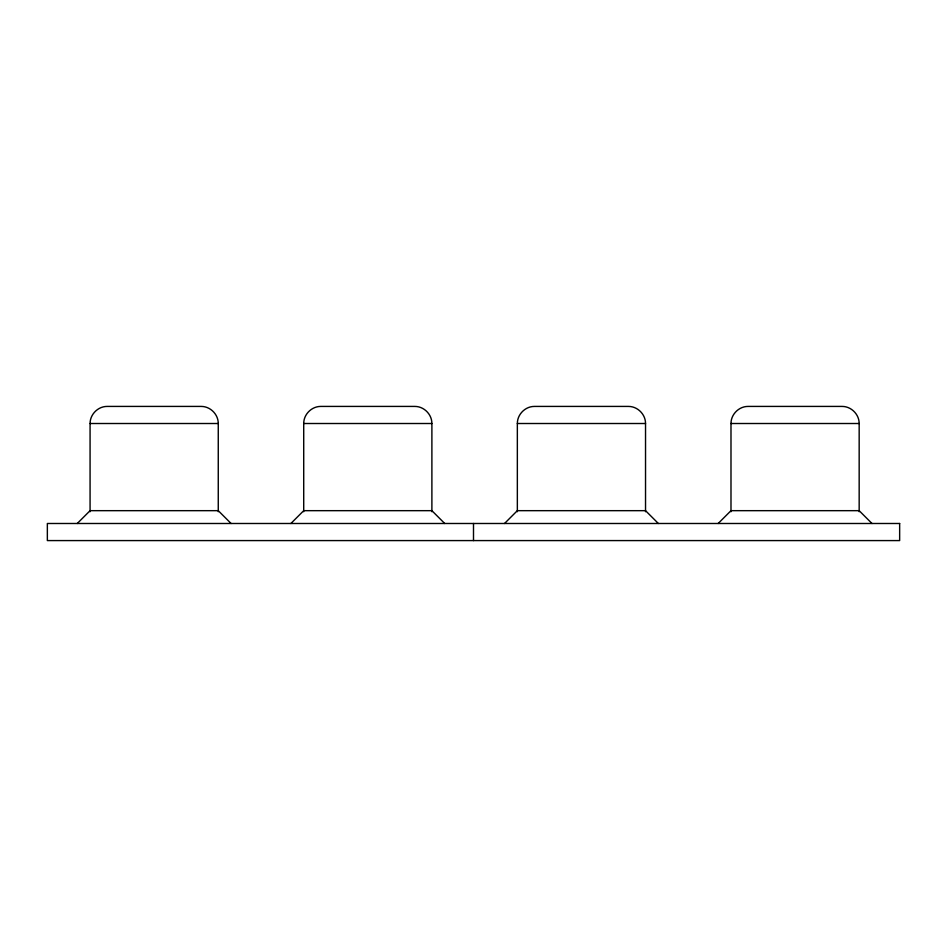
<?xml version="1.0" encoding="UTF-8"?>
<svg xmlns="http://www.w3.org/2000/svg" width="947" height="947" viewBox="0 0 947 947"><rect width="100%" height="100%" fill="white"/><g stroke="black" fill="none" stroke-linecap="round" stroke-linejoin="round"><path stroke-width="1.42" d="M90.072 511.723L90.072 423.51C90.024 414.36 98.026 406.358 107.165 406.417L201.166 406.417C210.317 406.358 218.319 414.36 218.26 423.51L218.26 511.723M303.715 511.723L303.715 423.51C303.656 414.36 311.658 406.358 320.808 406.417L414.81 406.417C423.948 406.358 431.95 414.36 431.891 423.51L431.891 511.723M517.346 511.723L517.346 423.51C517.299 414.36 525.301 406.358 534.439 406.417L628.441 406.417C637.591 406.358 645.594 414.36 645.534 423.51L645.534 511.723M730.989 511.723L730.989 423.51C730.93 414.36 738.932 406.358 748.083 406.417L842.084 406.417C851.223 406.358 859.225 414.36 859.166 423.51L859.166 511.723M77.263 523.49L90.072 510.67L218.26 510.67L231.08 523.49M290.895 523.49L303.715 510.67L431.891 510.67L444.711 523.49M504.538 523.49L517.346 510.67L645.534 510.67L658.354 523.49M718.169 523.49L730.989 510.67L859.166 510.67L871.986 523.49M90.072 423.51L218.26 423.51M303.715 423.51L431.891 423.51M517.346 423.51L645.534 423.51M730.989 423.51L859.166 423.51M473.5 523.49L473.5 540.583M899.65 523.49L47.35 523.49L47.35 540.583L899.65 540.583L899.65 523.49"/></g></svg>
